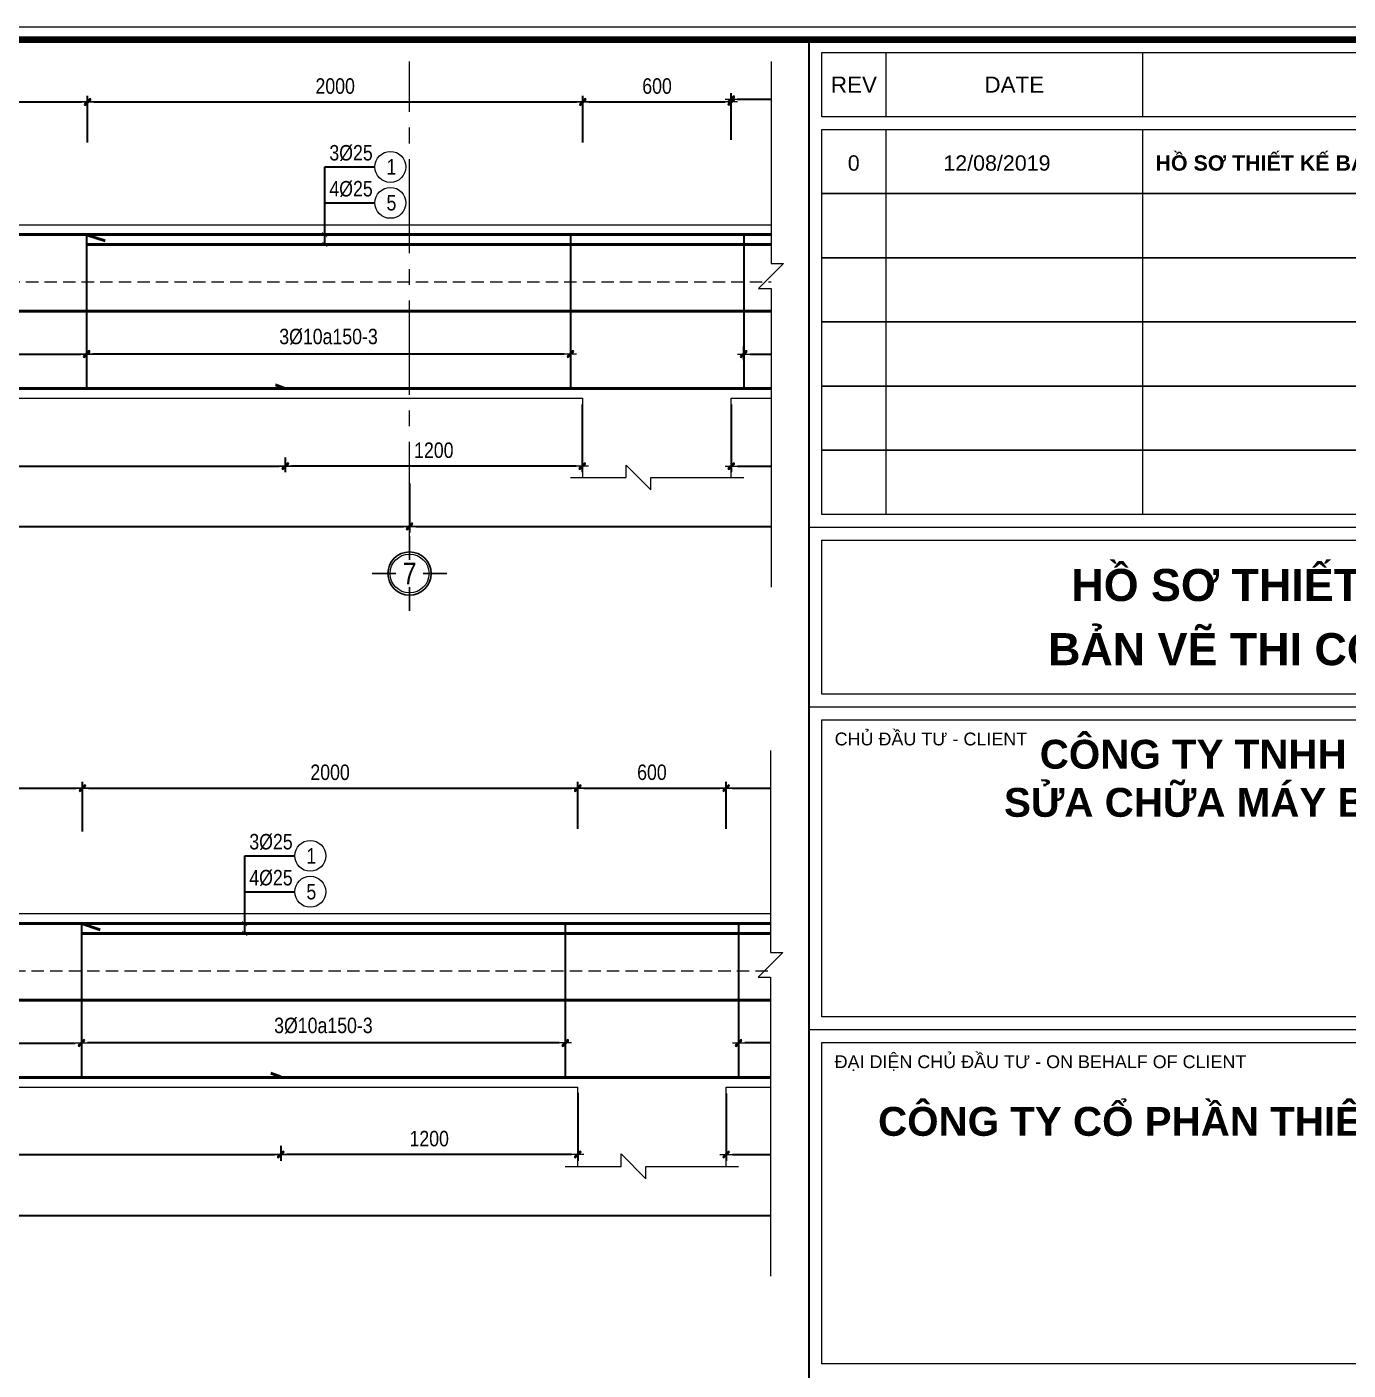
# Model space of a CAD drawing. Header units: millimetres. Extents: x 397144 to 8960116, y 345581 to 674207.
# Drawn here: x 5142725 to 5148064, y 658084 to 663512 of the extents above; entities that cross this region are included whole.
import ezdxf
from ezdxf.enums import TextEntityAlignment as Align
from ezdxf.xclip import XClip

# ---------------------------------------------------------------- set-up
doc = ezdxf.new("R2010")
doc.units = ezdxf.units.MM
doc.header["$XCLIPFRAME"] = 0
doc.header["$PDSIZE"] = -10
doc.linetypes.add('CENTER2', pattern=[28.575, 19.05, -3.175, 3.175, -3.175])
doc.linetypes.add('HIDDEN', pattern=[0.375, 0.25, -0.125])
doc.layers.get('0').update_dxf_attribs({"linetype": 'CONTINUOUS'})
doc.layers.get('Defpoints').update_dxf_attribs({"color": 12, "linetype": 'CONTINUOUS'})
for name, color, linetype, lineweight in [('2', 2, 'CONTINUOUS', 20), ('CDAI', 8, 'CONTINUOUS', 30), ('CTHEP', 2, 'CONTINUOUS', 50), ('DBAO', 3, 'CONTINUOUS', 20), ('DGIONG', 4, 'CONTINUOUS', 13), ('KTH', 150, 'CONTINUOUS', 5), ('Net khuat', 8, 'HIDDEN', 13), ('STICK', 1, 'CONTINUOUS', 9), ('TEXT', 7, 'CONTINUOUS', 15)]:
    doc.layers.add(name, color=color, linetype=linetype, lineweight=lineweight)
doc.layers.add('8', color=8, linetype='CONTINUOUS')
doc.layers.add('CHG_XX_Khung ten$0$TKTC', color=1, linetype='CONTINUOUS')
doc.styles.add('CHG_XX_Khung ten$0$A1 BORDER$0$ARIAL', font='arial.ttf')
doc.styles.add('CHG_XX_Khung ten$0$A1 BORDER$0$Title Block DD$0$ARIAL', font='arial.ttf')
doc.styles.add('CHG_XX_Khung ten$0$A1 BORDER$0$Title Block DD$0$Arial - Bold', font='arialbd.ttf', dxfattribs={"height": 2.5})
doc.styles.add('CHG_XX_Khung ten$0$arial', font='arial.ttf')
doc.styles.add('CHG_XX_Khung ten$0$Arial - Bold', font='arialbd.ttf')
doc.styles.add('CHG_XX_Khung ten$0$ArialB', font='arialbd.ttf')
doc.styles.add('HELVECONDENSE', font='VHELVCN_0.TTF')
doc.styles.add('Star-HelCon', font='VHELVCN_0.TTF')
doc.styles.add('TTP-HelCon', font='VHELVCN_0.TTF')
doc.styles.add('VNI-HELVE-CONDENSE', font='VHELVCN_0.TTF')
doc.dimstyles.new('kc-25', dxfattribs={"dimtxt": 62.5, "dimasz": 20, "dimexe": 20, "dimexo": 50, "dimgap": 25, "dimtad": 3, "dimdec": 0, "dimzin": 0, "dimdsep": 46, "dimtxsty": 'VNI-HELVE-CONDENSE', "dimblk": 'DIM', "dimcen": 2.5, "dimclrd": 256, "dimclre": 154, "dimclrt": 7, "dimaunit": 1, "dimadec": 0, "dimazin": 0, "dimtfac": 1, "dimtdec": 0, "dimtix": 1, "dimtmove": 0, "dimatfit": 3, "dimldrblk": 'DOT', "dimfxl": 1, "dimtolj": 1, "dimtzin": 0, "dimarcsym": 0})
doc.dimstyles.new('TTP-25', dxfattribs={"dimscale": 25, "dimtxt": 2.5, "dimasz": 1, "dimexe": 1, "dimexo": 1, "dimgap": 0.09, "dimtad": 0, "dimdec": 4, "dimrnd": 5, "dimzin": 9, "dimdsep": 46, "dimtxsty": 'TTP-HelCon', "dimblk": 'Stick1', "dimcen": 0.09, "dimdle": 1.5, "dimclrd": 256, "dimclre": 256, "dimclrt": 7, "dimadec": 0, "dimazin": 0, "dimtfac": 1, "dimtdec": 4, "dimtmove": 0, "dimatfit": 3, "dimldrblk": '_ArchTick1', "dimfxl": 1, "dimtvp": 1, "dimtolj": 1, "dimtzin": 0, "dimarcsym": 0})

# ---------------------------------------------------------------- blocks, each defined once
blk = doc.blocks.new('AY-25')
at = {"layer": 'CTHEP'}
blk.add_line((5149721.99072, 654854.9494), (5195174.90087, 654854.90127), dxfattribs=at)
for points in [[(5195358.26565, 654535.70176), (5195358.26565, 655163.88897), (5149568.26566, 655163.96452)], [(5149626.50462, 654918.35463), (5149626.50462, 654541.96456), (5156207.27174, 654541.94341), (5156787.13349, 654541.9415), (5164638.26566, 654541.91321), (5165212.31117, 654541.91133), (5195296.43281, 654541.88918), (5195296.43281, 655064.76469)]]:
    blk.add_lwpolyline(points, dxfattribs=at)
at = {"layer": 'DBAO'}
blk.add_lwpolyline([(5195388.26566, 654182.84699), (5195388.26566, 655202.84328), (5164786.17191, 655202.88813)], dxfattribs=at)
at = {"layer": 'Net khuat', "ltscale": 200}
blk.add_lwpolyline([(5149538.26566, 654502.96452), (5149538.26566, 654502.96452), (5149838.26566, 654502.96452), (5149838.26566, 654972.96452), (5195388.26566, 654972.96452)], dxfattribs=at)
blk = doc.blocks.new('Stick1')
at = {"layer": 'STICK'}
h = blk.add_hatch(color=256, dxfattribs=at)
edge = h.paths.add_edge_path()
edge.add_line((0.3, 0.5), (-0.5, -0.3))
edge.add_arc((-0.4, -0.4), 0.141, 135, 315)
edge.add_line((-0.3, -0.5), (0.5, 0.3))
edge.add_arc((0.4, 0.4), 0.141, 315, 495)
blk.add_line((1, 0), (-1, 0), dxfattribs=at)
blk.add_lwpolyline([(0.3, 0.5), (-0.5, -0.3, 1), (-0.3, -0.5), (0.5, 0.3, 1), (0.3, 0.5, 1)], format="xyb", dxfattribs=at)
blk = doc.blocks.new('*D8311')
at = {"layer": 'Defpoints', "color": 0, "transparency": 16777216}
for p in [(5163207.3, 599178.9), (5165162.3, 599096.5), (5163207.3, 599039)]:
    blk.add_point(p, dxfattribs=at)
at = {"layer": 'KTH', "lineweight": -2, "transparency": 16777216}
for p, q in [((5163207.3, 599153.9), (5163207.3, 599014)), ((5165162.3, 599071.5), (5165162.3, 599014)), ((5165137.3, 599039), (5163232.3, 599039))]:
    blk.add_line(p, q, dxfattribs=at)
at = {"layer": 'KTH', "lineweight": -2, "transparency": 16777216, "xscale": 25, "yscale": 25, "zscale": 25, "rotation": 180}
blk.add_blockref('Stick1', (5163207.3, 599039), dxfattribs=at)
at = {"layer": 'KTH', "lineweight": -2, "transparency": 16777216, "xscale": 25, "yscale": 25, "zscale": 25}
blk.add_blockref('Stick1', (5165162.3, 599039), dxfattribs=at)
at = {"layer": 'KTH', "color": 7, "transparency": 16777216, "insert": (5164184.8, 599108.9), "char_height": 62.5, "attachment_point": 5, "style": 'TTP-HelCon'}
blk.add_mtext('\\A1;3Þ10a150-3', dxfattribs=at)
blk = doc.blocks.new('_ArchTick1')
at = {"color": 0, "const_width": 3.81}
blk.add_lwpolyline([(-12.7, -12.7), (12.7, 12.7)], dxfattribs=at)
blk = doc.blocks.new('*D8312')
at = {"layer": 'Defpoints', "color": 0, "transparency": 16777216}
for p in [(5167817.3, 599179), (5165862.3, 599096.5), (5167817.3, 599039)]:
    blk.add_point(p, dxfattribs=at)
at = {"layer": 'KTH', "lineweight": -2, "transparency": 16777216}
for p, q in [((5167817.3, 599154), (5167817.3, 599014)), ((5165862.3, 599071.5), (5165862.3, 599014)), ((5165887.3, 599039), (5167792.3, 599039))]:
    blk.add_line(p, q, dxfattribs=at)
at = {"layer": 'KTH', "lineweight": -2, "transparency": 16777216, "xscale": 25, "yscale": 25, "zscale": 25, "rotation": 180}
blk.add_blockref('Stick1', (5165862.3, 599039), dxfattribs=at)
at = {"layer": 'KTH', "lineweight": -2, "transparency": 16777216, "xscale": 25, "yscale": 25, "zscale": 25}
blk.add_blockref('Stick1', (5167817.3, 599039), dxfattribs=at)
at = {"layer": 'KTH', "color": 7, "transparency": 16777216, "insert": (5166839.8, 599108.9), "char_height": 62.5, "attachment_point": 5, "style": 'TTP-HelCon'}
blk.add_mtext('\\A1;3Þ10a150-3', dxfattribs=at)
blk = doc.blocks.new('*D8313')
at = {"layer": 'Defpoints', "color": 0, "transparency": 16777216}
for p in [(5165812.3, 600058), (5165212.3, 599904.9), (5165812.3, 599904.9)]:
    blk.add_point(p, dxfattribs=at)
at = {"layer": 'KTH', "lineweight": -2, "transparency": 16777216}
for p, q in [((5165212.3, 599929.9), (5165212.3, 600083)), ((5165237.3, 600058), (5165787.3, 600058)), ((5165812.3, 599929.9), (5165812.3, 600083))]:
    blk.add_line(p, q, dxfattribs=at)
at = {"layer": 'KTH', "lineweight": -2, "transparency": 16777216, "xscale": 25, "yscale": 25, "zscale": 25, "rotation": 180}
blk.add_blockref('Stick1', (5165212.3, 600058), dxfattribs=at)
at = {"layer": 'KTH', "lineweight": -2, "transparency": 16777216, "xscale": 25, "yscale": 25, "zscale": 25}
blk.add_blockref('Stick1', (5165812.3, 600058), dxfattribs=at)
at = {"layer": 'KTH', "color": 7, "transparency": 16777216, "insert": (5165512.3, 600121.8), "char_height": 62.5, "attachment_point": 5, "style": 'TTP-HelCon'}
blk.add_mtext('\\A1;600', dxfattribs=at)
blk = doc.blocks.new('*D8317')
at = {"layer": 'Defpoints', "color": 0, "transparency": 16777216}
for p in [(5179257.3, 599178.9), (5181212.3, 599096.5), (5179257.3, 599039)]:
    blk.add_point(p, dxfattribs=at)
at = {"layer": 'KTH', "lineweight": -2, "transparency": 16777216}
for p, q in [((5179257.3, 599153.9), (5179257.3, 599014)), ((5181212.3, 599071.5), (5181212.3, 599014)), ((5181187.3, 599039), (5179282.3, 599039))]:
    blk.add_line(p, q, dxfattribs=at)
at = {"layer": 'KTH', "lineweight": -2, "transparency": 16777216, "xscale": 25, "yscale": 25, "zscale": 25, "rotation": 180}
blk.add_blockref('Stick1', (5179257.3, 599039), dxfattribs=at)
at = {"layer": 'KTH', "lineweight": -2, "transparency": 16777216, "xscale": 25, "yscale": 25, "zscale": 25}
blk.add_blockref('Stick1', (5181212.3, 599039), dxfattribs=at)
at = {"layer": 'KTH', "color": 7, "transparency": 16777216, "insert": (5180234.8, 599108.9), "char_height": 62.5, "attachment_point": 5, "style": 'TTP-HelCon'}
blk.add_mtext('\\A1;3Þ10a150-3', dxfattribs=at)
blk = doc.blocks.new('*D8318')
at = {"layer": 'Defpoints', "color": 0, "transparency": 16777216}
for p in [(5181862.3, 600068.9), (5181262.3, 599915.8), (5181862.3, 599915.8)]:
    blk.add_point(p, dxfattribs=at)
at = {"layer": 'KTH', "lineweight": -2, "transparency": 16777216}
for p, q in [((5181262.3, 599940.8), (5181262.3, 600093.9)), ((5181862.3, 599940.8), (5181862.3, 600093.9)), ((5181287.3, 600068.9), (5181837.3, 600068.9))]:
    blk.add_line(p, q, dxfattribs=at)
at = {"layer": 'KTH', "lineweight": -2, "transparency": 16777216, "xscale": 25, "yscale": 25, "zscale": 25, "rotation": 180}
blk.add_blockref('Stick1', (5181262.3, 600068.9), dxfattribs=at)
at = {"layer": 'KTH', "lineweight": -2, "transparency": 16777216, "xscale": 25, "yscale": 25, "zscale": 25}
blk.add_blockref('Stick1', (5181862.3, 600068.9), dxfattribs=at)
at = {"layer": 'KTH', "color": 7, "transparency": 16777216, "insert": (5181562.3, 600132.7), "char_height": 62.5, "attachment_point": 5, "style": 'TTP-HelCon'}
blk.add_mtext('\\A1;600', dxfattribs=at)
blk = doc.blocks.new('dau truc')
blk.add_circle((0, 0), 180)
at = {"layer": '8'}
for p, q in [((0, 127), (0, 345)), ((-127, 0), (-345, 0)), ((345, 0), (127, 0)), ((0, -345), (0, -127))]:
    blk.add_line(p, q, dxfattribs=at)
blk.add_circle((0, 0), 200, dxfattribs=at)
at = {"layer": 'TEXT', "style": 'HELVECONDENSE'}
blk.add_attdef('A', text='', height=233, dxfattribs=at).set_placement((0, 0), align=Align.MIDDLE)
blk = doc.blocks.new('*D8319')
at = {"layer": 'Defpoints', "color": 0, "transparency": 16777216}
for p in [(5165212.3, 600057.9), (5163211.3, 599868.9), (5165212.3, 599868.9)]:
    blk.add_point(p, dxfattribs=at)
at = {"layer": 'KTH', "lineweight": -2, "transparency": 16777216}
for p, q in [((5163211.3, 599893.9), (5163211.3, 600082.9)), ((5163236.3, 600057.9), (5165187.3, 600057.9)), ((5165212.3, 599893.9), (5165212.3, 600082.9))]:
    blk.add_line(p, q, dxfattribs=at)
at = {"layer": 'KTH', "lineweight": -2, "transparency": 16777216, "xscale": 25, "yscale": 25, "zscale": 25, "rotation": 180}
blk.add_blockref('Stick1', (5163211.3, 600057.9), dxfattribs=at)
at = {"layer": 'KTH', "lineweight": -2, "transparency": 16777216, "xscale": 25, "yscale": 25, "zscale": 25}
blk.add_blockref('Stick1', (5165212.3, 600057.9), dxfattribs=at)
at = {"layer": 'KTH', "color": 7, "transparency": 16777216, "insert": (5164211.8, 600121.7), "char_height": 62.5, "attachment_point": 5, "style": 'TTP-HelCon'}
blk.add_mtext('\\A1;2000', dxfattribs=at)
blk = doc.blocks.new('*D8320')
at = {"layer": 'Defpoints', "color": 0, "transparency": 16777216}
for p in [(5163211.3, 600057.9), (5160211.3, 599868.9), (5163211.3, 599868.9)]:
    blk.add_point(p, dxfattribs=at)
at = {"layer": 'KTH', "lineweight": -2, "transparency": 16777216}
for p, q in [((5160211.3, 599893.9), (5160211.3, 600082.9)), ((5160236.3, 600057.9), (5163186.3, 600057.9)), ((5163211.3, 599893.9), (5163211.3, 600082.9))]:
    blk.add_line(p, q, dxfattribs=at)
at = {"layer": 'KTH', "lineweight": -2, "transparency": 16777216, "xscale": 25, "yscale": 25, "zscale": 25, "rotation": 180}
blk.add_blockref('Stick1', (5160211.3, 600057.9), dxfattribs=at)
at = {"layer": 'KTH', "lineweight": -2, "transparency": 16777216, "xscale": 25, "yscale": 25, "zscale": 25}
blk.add_blockref('Stick1', (5163211.3, 600057.9), dxfattribs=at)
at = {"layer": 'KTH', "color": 7, "transparency": 16777216, "insert": (5161711.3, 600121.7), "char_height": 62.5, "attachment_point": 5, "style": 'TTP-HelCon'}
blk.add_mtext('\\A1;3700', dxfattribs=at)
blk = doc.blocks.new('*D8321')
at = {"layer": 'Defpoints', "color": 0, "transparency": 16777216}
for p in [(5167813.3, 600068.9), (5165812.3, 599879.9), (5167813.3, 599879.9)]:
    blk.add_point(p, dxfattribs=at)
at = {"layer": 'KTH', "lineweight": -2, "transparency": 16777216}
for p, q in [((5165812.3, 599904.9), (5165812.3, 600093.9)), ((5167813.3, 599904.9), (5167813.3, 600093.9)), ((5165837.3, 600068.9), (5167788.3, 600068.9))]:
    blk.add_line(p, q, dxfattribs=at)
at = {"layer": 'KTH', "lineweight": -2, "transparency": 16777216, "xscale": 25, "yscale": 25, "zscale": 25, "rotation": 180}
blk.add_blockref('Stick1', (5165812.3, 600068.9), dxfattribs=at)
at = {"layer": 'KTH', "lineweight": -2, "transparency": 16777216, "xscale": 25, "yscale": 25, "zscale": 25}
blk.add_blockref('Stick1', (5167813.3, 600068.9), dxfattribs=at)
at = {"layer": 'KTH', "color": 7, "transparency": 16777216, "insert": (5166812.8, 600132.7), "char_height": 62.5, "attachment_point": 5, "style": 'TTP-HelCon'}
blk.add_mtext('\\A1;2000', dxfattribs=at)
blk = doc.blocks.new('*D8324')
at = {"layer": 'Defpoints', "color": 0, "transparency": 16777216}
for p in [(5181262.3, 600068.8), (5179261.3, 599879.8), (5181262.3, 599879.8)]:
    blk.add_point(p, dxfattribs=at)
at = {"layer": 'KTH', "lineweight": -2, "transparency": 16777216}
for p, q in [((5179261.3, 599904.8), (5179261.3, 600093.8)), ((5181262.3, 599904.8), (5181262.3, 600093.8)), ((5179286.3, 600068.8), (5181237.3, 600068.8))]:
    blk.add_line(p, q, dxfattribs=at)
at = {"layer": 'KTH', "lineweight": -2, "transparency": 16777216, "xscale": 25, "yscale": 25, "zscale": 25, "rotation": 180}
blk.add_blockref('Stick1', (5179261.3, 600068.8), dxfattribs=at)
at = {"layer": 'KTH', "lineweight": -2, "transparency": 16777216, "xscale": 25, "yscale": 25, "zscale": 25}
blk.add_blockref('Stick1', (5181262.3, 600068.8), dxfattribs=at)
at = {"layer": 'KTH', "color": 7, "transparency": 16777216, "insert": (5180261.8, 600132.6), "char_height": 62.5, "attachment_point": 5, "style": 'TTP-HelCon'}
blk.add_mtext('\\A1;2000', dxfattribs=at)
blk = doc.blocks.new('*D8325')
at = {"layer": 'Defpoints', "color": 0, "transparency": 16777216}
for p in [(5183863.3, 600068.9), (5181862.3, 599879.9), (5183863.3, 599879.9)]:
    blk.add_point(p, dxfattribs=at)
at = {"layer": 'KTH', "lineweight": -2, "transparency": 16777216}
for p, q in [((5181862.3, 599904.9), (5181862.3, 600093.9)), ((5183863.3, 599904.9), (5183863.3, 600093.9)), ((5181887.3, 600068.9), (5183838.3, 600068.9))]:
    blk.add_line(p, q, dxfattribs=at)
at = {"layer": 'KTH', "lineweight": -2, "transparency": 16777216, "xscale": 25, "yscale": 25, "zscale": 25, "rotation": 180}
blk.add_blockref('Stick1', (5181862.3, 600068.9), dxfattribs=at)
at = {"layer": 'KTH', "lineweight": -2, "transparency": 16777216, "xscale": 25, "yscale": 25, "zscale": 25}
blk.add_blockref('Stick1', (5183863.3, 600068.9), dxfattribs=at)
at = {"layer": 'KTH', "color": 7, "transparency": 16777216, "insert": (5182862.8, 600132.7), "char_height": 62.5, "attachment_point": 5, "style": 'TTP-HelCon'}
blk.add_mtext('\\A1;2000', dxfattribs=at)
blk = doc.blocks.new('*D8326')
at = {"layer": 'Defpoints', "color": 0, "transparency": 16777216}
for p in [(5160211.3, 599179), (5163207.3, 599178.9), (5163207.3, 599038.9)]:
    blk.add_point(p, dxfattribs=at)
at = {"layer": 'KTH', "lineweight": -2, "transparency": 16777216}
for p, q in [((5160211.3, 599154), (5160211.3, 599013.9)), ((5163207.3, 599153.9), (5163207.3, 599013.9)), ((5160236.3, 599038.9), (5163182.3, 599038.9))]:
    blk.add_line(p, q, dxfattribs=at)
at = {"layer": 'KTH', "lineweight": -2, "transparency": 16777216, "xscale": 25, "yscale": 25, "zscale": 25, "rotation": 180}
blk.add_blockref('Stick1', (5160211.3, 599038.9), dxfattribs=at)
at = {"layer": 'KTH', "lineweight": -2, "transparency": 16777216, "xscale": 25, "yscale": 25, "zscale": 25}
blk.add_blockref('Stick1', (5163207.3, 599038.9), dxfattribs=at)
at = {"layer": 'KTH', "color": 7, "transparency": 16777216, "insert": (5161709.3, 599108.8), "char_height": 62.5, "attachment_point": 5, "style": 'TTP-HelCon'}
blk.add_mtext('\\A1;3Þ10a200-3', dxfattribs=at)
blk = doc.blocks.new('*D8328')
at = {"layer": 'Defpoints', "color": 0, "transparency": 16777216}
for p in [(5176117.3, 599179), (5179257.3, 599178.9), (5179257.3, 599038.9)]:
    blk.add_point(p, dxfattribs=at)
at = {"layer": 'KTH', "lineweight": -2, "transparency": 16777216}
for p, q in [((5176117.3, 599154), (5176117.3, 599013.9)), ((5179257.3, 599153.9), (5179257.3, 599013.9)), ((5176142.3, 599038.9), (5179232.3, 599038.9))]:
    blk.add_line(p, q, dxfattribs=at)
at = {"layer": 'KTH', "lineweight": -2, "transparency": 16777216, "xscale": 25, "yscale": 25, "zscale": 25, "rotation": 180}
blk.add_blockref('Stick1', (5176117.3, 599038.9), dxfattribs=at)
at = {"layer": 'KTH', "lineweight": -2, "transparency": 16777216, "xscale": 25, "yscale": 25, "zscale": 25}
blk.add_blockref('Stick1', (5179257.3, 599038.9), dxfattribs=at)
at = {"layer": 'KTH', "color": 7, "transparency": 16777216, "insert": (5177687.3, 599108.8), "char_height": 62.5, "attachment_point": 5, "style": 'TTP-HelCon'}
blk.add_mtext('\\A1;3Þ10a200-3', dxfattribs=at)
blk = doc.blocks.new('*D8330')
at = {"layer": 'Defpoints', "color": 0, "transparency": 16777216}
for p in [(5179261.3, 600068.9), (5176113.3, 599879.9), (5179261.3, 599868.9)]:
    blk.add_point(p, dxfattribs=at)
at = {"layer": 'KTH', "lineweight": -2, "transparency": 16777216}
for p, q in [((5176113.3, 599904.9), (5176113.3, 600093.9)), ((5179261.3, 599893.9), (5179261.3, 600093.9)), ((5176138.3, 600068.9), (5179236.3, 600068.9))]:
    blk.add_line(p, q, dxfattribs=at)
at = {"layer": 'KTH', "lineweight": -2, "transparency": 16777216, "xscale": 25, "yscale": 25, "zscale": 25, "rotation": 180}
blk.add_blockref('Stick1', (5176113.3, 600068.9), dxfattribs=at)
at = {"layer": 'KTH', "lineweight": -2, "transparency": 16777216, "xscale": 25, "yscale": 25, "zscale": 25}
blk.add_blockref('Stick1', (5179261.3, 600068.9), dxfattribs=at)
at = {"layer": 'KTH', "color": 7, "transparency": 16777216, "insert": (5177687.3, 600132.7), "char_height": 62.5, "attachment_point": 5, "style": 'TTP-HelCon'}
blk.add_mtext('\\A1;3550', dxfattribs=at)
blk = doc.blocks.new('DIM')
h = blk.add_hatch(color=1)
h.paths.add_polyline_path([(0.49, 0.29, 1), (0.29, 0.49), (-0.19, 0), (0.19, 0)])
h.paths.add_polyline_path([(0.19, 0), (-0.19, 0), (-0.49, -0.29, 1), (-0.29, -0.49)])
at = {"color": 9}
for p, q in [((-0.19, 0), (-1.5, 0)), ((0.19, 0), (1.5, 0))]:
    blk.add_line(p, q, dxfattribs=at)
at = {"color": 1}
for p, q in [((-0.49, -0.29), (0.29, 0.49)), ((-0.29, -0.49), (0.49, 0.29)), ((-0.19, 0), (0.19, 0))]:
    blk.add_line(p, q, dxfattribs=at)
blk.add_arc((-0.39, -0.39), 0.138, 135, 315, dxfattribs=at)
blk = doc.blocks.new('*D1212')
at = {"layer": 'Defpoints', "color": 0, "transparency": 16777216}
for p in [(5156112.3, 598540.5), (5164512.3, 598540.5), (5164512.3, 598342.5)]:
    blk.add_point(p, dxfattribs=at)
at = {"layer": 'KTH', "lineweight": -2, "transparency": 16777216}
for p, q in [((5156112.3, 598515.5), (5156112.3, 598317.5)), ((5164512.3, 598515.5), (5164512.3, 598317.5)), ((5156137.3, 598342.5), (5164487.3, 598342.5))]:
    blk.add_line(p, q, dxfattribs=at)
at = {"layer": 'KTH', "lineweight": -2, "transparency": 16777216, "xscale": 25, "yscale": 25, "zscale": 25, "rotation": 180}
blk.add_blockref('Stick1', (5156112.3, 598342.5), dxfattribs=at)
at = {"layer": 'KTH', "lineweight": -2, "transparency": 16777216, "xscale": 25, "yscale": 25, "zscale": 25}
blk.add_blockref('Stick1', (5164512.3, 598342.5), dxfattribs=at)
at = {"layer": 'KTH', "color": 7, "transparency": 16777216, "insert": (5160312.3, 598406.3), "char_height": 62.5, "attachment_point": 5, "style": 'TTP-HelCon'}
blk.add_mtext('\\A1;9100', dxfattribs=at)
blk = doc.blocks.new('*D1213')
at = {"layer": 'Defpoints', "color": 0, "transparency": 16777216}
for p in [(5164512.3, 598540.5), (5173912.3, 598439.4), (5173912.3, 598342.5)]:
    blk.add_point(p, dxfattribs=at)
at = {"layer": 'KTH', "lineweight": -2, "transparency": 16777216}
for p, q in [((5164512.3, 598515.5), (5164512.3, 598317.5)), ((5173912.3, 598414.4), (5173912.3, 598317.5)), ((5164537.3, 598342.5), (5173887.3, 598342.5))]:
    blk.add_line(p, q, dxfattribs=at)
at = {"layer": 'KTH', "lineweight": -2, "transparency": 16777216, "xscale": 25, "yscale": 25, "zscale": 25, "rotation": 180}
blk.add_blockref('Stick1', (5164512.3, 598342.5), dxfattribs=at)
at = {"layer": 'KTH', "lineweight": -2, "transparency": 16777216, "xscale": 25, "yscale": 25, "zscale": 25}
blk.add_blockref('Stick1', (5173912.3, 598342.5), dxfattribs=at)
at = {"layer": 'KTH', "color": 7, "transparency": 16777216, "insert": (5169212.3, 598406.3), "char_height": 62.5, "attachment_point": 5, "style": 'TTP-HelCon'}
blk.add_mtext('\\A1;9400', dxfattribs=at)
blk = doc.blocks.new('*D1214')
at = {"layer": 'Defpoints', "color": 0, "transparency": 16777216}
for p in [(5182912.3, 598540.5), (5173912.3, 598439.4), (5182912.3, 598342.5)]:
    blk.add_point(p, dxfattribs=at)
at = {"layer": 'KTH', "lineweight": -2, "transparency": 16777216}
for p, q in [((5182912.3, 598515.5), (5182912.3, 598317.5)), ((5173912.3, 598414.4), (5173912.3, 598317.5)), ((5173937.3, 598342.5), (5182887.3, 598342.5))]:
    blk.add_line(p, q, dxfattribs=at)
at = {"layer": 'KTH', "lineweight": -2, "transparency": 16777216, "xscale": 25, "yscale": 25, "zscale": 25, "rotation": 180}
blk.add_blockref('Stick1', (5173912.3, 598342.5), dxfattribs=at)
at = {"layer": 'KTH', "lineweight": -2, "transparency": 16777216, "xscale": 25, "yscale": 25, "zscale": 25}
blk.add_blockref('Stick1', (5182912.3, 598342.5), dxfattribs=at)
at = {"layer": 'KTH', "color": 7, "transparency": 16777216, "insert": (5178412.3, 598406.3), "char_height": 62.5, "attachment_point": 5, "style": 'TTP-HelCon'}
blk.add_mtext('\\A1;9400', dxfattribs=at)
blk = doc.blocks.new('*D8332')
at = {"layer": 'Defpoints', "color": 0, "transparency": 16777216}
for p in [(5165210.3, 598860.5), (5164010.3, 598646.3), (5164010.3, 598586.3)]:
    blk.add_point(p, dxfattribs=at)
at = {"layer": 'KTH', "lineweight": -2, "transparency": 16777216}
for p, q in [((5165210.3, 598835.5), (5165210.3, 598561.3)), ((5164010.3, 598621.3), (5164010.3, 598561.3)), ((5165185.3, 598586.3), (5164035.3, 598586.3))]:
    blk.add_line(p, q, dxfattribs=at)
at = {"layer": 'KTH', "lineweight": -2, "transparency": 16777216, "xscale": 25, "yscale": 25, "zscale": 25, "rotation": 180}
blk.add_blockref('Stick1', (5164010.3, 598586.3), dxfattribs=at)
at = {"layer": 'KTH', "lineweight": -2, "transparency": 16777216, "xscale": 25, "yscale": 25, "zscale": 25}
blk.add_blockref('Stick1', (5165210.3, 598586.3), dxfattribs=at)
at = {"layer": 'KTH', "color": 7, "transparency": 16777216, "insert": (5164610.3, 598650.1), "char_height": 62.5, "attachment_point": 5, "style": 'TTP-HelCon'}
blk.add_mtext('\\A1;1200', dxfattribs=at)
blk = doc.blocks.new('*D8333')
at = {"layer": 'Defpoints', "color": 0, "transparency": 16777216}
for p in [(5159412.3, 598646.3), (5164010.3, 598621.3), (5164010.3, 598586.3)]:
    blk.add_point(p, dxfattribs=at)
at = {"layer": 'KTH', "lineweight": -2, "transparency": 16777216}
for p, q in [((5159412.3, 598621.3), (5159412.3, 598561.3)), ((5159437.3, 598586.3), (5163985.3, 598586.3)), ((5164010.3, 598596.3), (5164010.3, 598561.3))]:
    blk.add_line(p, q, dxfattribs=at)
at = {"layer": 'KTH', "lineweight": -2, "transparency": 16777216, "xscale": 25, "yscale": 25, "zscale": 25, "rotation": 180}
blk.add_blockref('Stick1', (5159412.3, 598586.3), dxfattribs=at)
at = {"layer": 'KTH', "lineweight": -2, "transparency": 16777216, "xscale": 25, "yscale": 25, "zscale": 25}
blk.add_blockref('Stick1', (5164010.3, 598586.3), dxfattribs=at)
at = {"layer": 'KTH', "color": 7, "transparency": 16777216, "insert": (5161711.3, 598650.1), "char_height": 62.5, "attachment_point": 5, "style": 'TTP-HelCon'}
blk.add_mtext('\\A1;5300', dxfattribs=at)
blk = doc.blocks.new('*D8334')
at = {"layer": 'Defpoints', "color": 0, "transparency": 16777216}
for p in [(5165812.3, 598860.5), (5167012.3, 598646.3), (5167012.3, 598586.3)]:
    blk.add_point(p, dxfattribs=at)
at = {"layer": 'KTH', "lineweight": -2, "transparency": 16777216}
for p, q in [((5165812.3, 598835.5), (5165812.3, 598561.3)), ((5167012.3, 598621.3), (5167012.3, 598561.3)), ((5165837.3, 598586.3), (5166987.3, 598586.3))]:
    blk.add_line(p, q, dxfattribs=at)
at = {"layer": 'KTH', "lineweight": -2, "transparency": 16777216, "xscale": 25, "yscale": 25, "zscale": 25, "rotation": 180}
blk.add_blockref('Stick1', (5165812.3, 598586.3), dxfattribs=at)
at = {"layer": 'KTH', "lineweight": -2, "transparency": 16777216, "xscale": 25, "yscale": 25, "zscale": 25}
blk.add_blockref('Stick1', (5167012.3, 598586.3), dxfattribs=at)
at = {"layer": 'KTH', "color": 7, "transparency": 16777216, "insert": (5166412.3, 598650.1), "char_height": 62.5, "attachment_point": 5, "style": 'TTP-HelCon'}
blk.add_mtext('\\A1;1200', dxfattribs=at)
blk = doc.blocks.new('*D8338')
at = {"layer": 'Defpoints', "color": 0, "transparency": 16777216}
for p in [(5181262.3, 598862.7), (5180062.3, 598648.4), (5180062.3, 598588.5)]:
    blk.add_point(p, dxfattribs=at)
at = {"layer": 'KTH', "lineweight": -2, "transparency": 16777216}
for p, q in [((5181262.3, 598837.7), (5181262.3, 598563.5)), ((5180062.3, 598623.4), (5180062.3, 598563.5)), ((5181237.3, 598588.5), (5180087.3, 598588.5))]:
    blk.add_line(p, q, dxfattribs=at)
at = {"layer": 'KTH', "lineweight": -2, "transparency": 16777216, "xscale": 25, "yscale": 25, "zscale": 25, "rotation": 180}
blk.add_blockref('Stick1', (5180062.3, 598588.5), dxfattribs=at)
at = {"layer": 'KTH', "lineweight": -2, "transparency": 16777216, "xscale": 25, "yscale": 25, "zscale": 25}
blk.add_blockref('Stick1', (5181262.3, 598588.5), dxfattribs=at)
at = {"layer": 'KTH', "color": 7, "transparency": 16777216, "insert": (5180662.3, 598652.3), "char_height": 62.5, "attachment_point": 5, "style": 'TTP-HelCon'}
blk.add_mtext('\\A1;1200', dxfattribs=at)
blk = doc.blocks.new('*D8339')
at = {"layer": 'Defpoints', "color": 0, "transparency": 16777216}
for p in [(5175312.3, 598648.3), (5180062.3, 598623.3), (5180062.3, 598588.4)]:
    blk.add_point(p, dxfattribs=at)
at = {"layer": 'KTH', "lineweight": -2, "transparency": 16777216}
for p, q in [((5175312.3, 598623.3), (5175312.3, 598563.4)), ((5175337.3, 598588.4), (5180037.3, 598588.4)), ((5180062.3, 598598.3), (5180062.3, 598563.4))]:
    blk.add_line(p, q, dxfattribs=at)
at = {"layer": 'KTH', "lineweight": -2, "transparency": 16777216, "xscale": 25, "yscale": 25, "zscale": 25, "rotation": 180}
blk.add_blockref('Stick1', (5175312.3, 598588.4), dxfattribs=at)
at = {"layer": 'KTH', "lineweight": -2, "transparency": 16777216, "xscale": 25, "yscale": 25, "zscale": 25}
blk.add_blockref('Stick1', (5180062.3, 598588.4), dxfattribs=at)
at = {"layer": 'KTH', "color": 7, "transparency": 16777216, "insert": (5177687.3, 598652.2), "char_height": 62.5, "attachment_point": 5, "style": 'TTP-HelCon'}
blk.add_mtext('\\A1;5150', dxfattribs=at)
blk = doc.blocks.new('*D8340')
at = {"layer": 'Defpoints', "color": 0, "transparency": 16777216}
for p in [(5181862.3, 598860.5), (5182762.3, 598648.3), (5182762.3, 598588.4)]:
    blk.add_point(p, dxfattribs=at)
at = {"layer": 'KTH', "lineweight": -2, "transparency": 16777216}
for p, q in [((5181862.3, 598835.5), (5181862.3, 598563.4)), ((5182762.3, 598623.3), (5182762.3, 598563.4)), ((5181887.3, 598588.4), (5182737.3, 598588.4))]:
    blk.add_line(p, q, dxfattribs=at)
at = {"layer": 'KTH', "lineweight": -2, "transparency": 16777216, "xscale": 25, "yscale": 25, "zscale": 25, "rotation": 180}
blk.add_blockref('Stick1', (5181862.3, 598588.4), dxfattribs=at)
at = {"layer": 'KTH', "lineweight": -2, "transparency": 16777216, "xscale": 25, "yscale": 25, "zscale": 25}
blk.add_blockref('Stick1', (5182762.3, 598588.4), dxfattribs=at)
at = {"layer": 'KTH', "color": 7, "transparency": 16777216, "insert": (5182312.3, 598652.2), "char_height": 62.5, "attachment_point": 5, "style": 'TTP-HelCon'}
blk.add_mtext('\\A1;900', dxfattribs=at)
blk = doc.blocks.new('*D8342')
at = {"layer": 'Defpoints', "color": 0, "transparency": 16777216}
for p in [(5181912.3, 599178.9), (5183867.3, 599096.5), (5181912.3, 599039)]:
    blk.add_point(p, dxfattribs=at)
at = {"layer": 'KTH', "lineweight": -2, "transparency": 16777216}
for p, q in [((5181912.3, 599153.9), (5181912.3, 599014)), ((5183867.3, 599071.5), (5183867.3, 599014)), ((5183842.3, 599039), (5181937.3, 599039))]:
    blk.add_line(p, q, dxfattribs=at)
at = {"layer": 'KTH', "lineweight": -2, "transparency": 16777216, "xscale": 25, "yscale": 25, "zscale": 25, "rotation": 180}
blk.add_blockref('Stick1', (5181912.3, 599039), dxfattribs=at)
at = {"layer": 'KTH', "lineweight": -2, "transparency": 16777216, "xscale": 25, "yscale": 25, "zscale": 25}
blk.add_blockref('Stick1', (5183867.3, 599039), dxfattribs=at)
at = {"layer": 'KTH', "color": 7, "transparency": 16777216, "insert": (5182889.8, 599108.9), "char_height": 62.5, "attachment_point": 5, "style": 'TTP-HelCon'}
blk.add_mtext('\\A1;3Þ10a150-3', dxfattribs=at)
blk = doc.blocks.new('CHG_XX_Khung ten')
for p, q in [((687, 577), (687, 17)), ((687, 501), (824, 501)), ((687, 473), (824, 473)), ((687, 422.69), (824, 422.69))]:
    blk.add_line(p, q)
at = {"linetype": 'Continuous'}
for p, q in [((699, 575), (699, 565)), ((739, 575), (739, 565)), ((699, 563), (699, 503)), ((739, 563), (739, 503))]:
    blk.add_line(p, q, dxfattribs=at)
blk.add_lwpolyline([(15, 579), (826, 579), (826, 15), (15, 15)], close=True)
at = {"color": 4, "linetype": 'Continuous', "const_width": 1}
blk.add_lwpolyline([(17, 577), (824, 577), (824, 17), (17, 17)], close=True, dxfattribs=at)
at = {"linetype": 'Continuous'}
for points in [[(822, 565), (689, 565), (689, 575), (822, 575)], [(822, 553), (689, 553), (689, 563), (822, 563)], [(822, 543), (689, 543), (689, 553), (822, 553)], [(822, 533), (689, 533), (689, 543), (822, 543)], [(822, 523), (689, 523), (689, 533), (822, 533)], [(822, 513), (689, 513), (689, 523), (822, 523)], [(822, 503), (689, 503), (689, 513), (822, 513)], [(689, 499), (822, 499), (822, 475), (689, 475)]]:
    blk.add_lwpolyline(points, close=True, dxfattribs=at)
for s, height, style, p in [('REV', 2.5, 'CHG_XX_Khung ten$0$A1 BORDER$0$ARIAL', (694, 570)), ('DATE', 2.5, 'CHG_XX_Khung ten$0$A1 BORDER$0$ARIAL', (719, 570)), ('12/08/2019', 2.389, 'CHG_XX_Khung ten$0$arial', (716.29, 557.78)), ('0', 2.39, 'CHG_XX_Khung ten$0$arial', (693.97, 557.78))]:
    blk.add_text(s, height=height, dxfattribs=dict(style=style)).set_placement(p, align=Align.MIDDLE_CENTER)
for s, height, style, p in [('HỒ SƠ THIẾT KẾ BẢN VẼ THI CÔNG', 2.3887, 'CHG_XX_Khung ten$0$ArialB', (741, 557.78)), ('CHỦ ĐẦU TƯ - CLIENT', 2, 'CHG_XX_Khung ten$0$A1 BORDER$0$Title Block DD$0$ARIAL', (691, 468)), ('ĐẠI DIỆN CHỦ ĐẦU TƯ - ON BEHALF OF CLIENT ', 2, 'CHG_XX_Khung ten$0$A1 BORDER$0$Title Block DD$0$ARIAL', (691, 417.69))]:
    blk.add_text(s, height=height, dxfattribs=dict(style=style)).set_placement(p, align=Align.MIDDLE_LEFT)
at = {"layer": 'CHG_XX_Khung ten$0$TKTC', "style": 'CHG_XX_Khung ten$0$Arial - Bold'}
for s, p in [('HỒ SƠ THIẾT KẾ', (756.29, 492)), ('BẢN VẼ THI CÔNG', (755.5, 482))]:
    blk.add_text(s, height=5, dxfattribs=at).set_placement(p, align=Align.MIDDLE_CENTER)
at = {"ltscale": 10, "char_height": 4.5, "attachment_point": 2, "style": 'CHG_XX_Khung ten$0$A1 BORDER$0$Title Block DD$0$Arial - Bold', "bg_fill": 2}
for s, insert, width in [('CÔNG TY TNHH MTV\\PSỬA CHỮA MÁY BAY 41', (754.39, 467.87), 83.001), ('CÔNG TY CỔ PHẦN THIÊN PHÚC ĐIỀN', (755.91, 410.64), 121.2929)]:
    blk.add_mtext(s, dxfattribs=dict(at, insert=insert, width=width))
at = {"linetype": 'Continuous'}
for points in [[(689, 471), (822, 471), (822, 424.69), (689, 424.69)], [(689, 420.69), (822, 420.69), (822, 370.62), (689, 370.62)]]:
    blk.add_lwpolyline(points, close=True, dxfattribs=at)
blk = doc.blocks.new('AY-27')
at = {"layer": 'CDAI', "ltscale": 52.5}
for p, q in [((5163207.32851, 599525.49315), (5163207.32851, 598899.52215)), ((5165162.32851, 599525.56528), (5165162.32851, 598895.56528)), ((5165862.32591, 599525.56145), (5165862.32591, 598899.54532)), ((5179257.32851, 599525.49315), (5179257.32851, 598899.52215)), ((5181212.32851, 599525.56528), (5181212.32851, 598895.56528)), ((5181912.32591, 599525.56145), (5181912.32591, 598899.54532))]:
    blk.add_line(p, q, dxfattribs=at)
at = {"layer": 'CTHEP'}
for p, q in [((5163282.32851, 599496.49315), (5163207.32851, 599521.49315)), ((5179332.32851, 599496.49315), (5179257.32851, 599521.49315)), ((5163211.36799, 599481.55212), (5167811.32991, 599481.55212)), ((5179261.36799, 599481.55212), (5183861.32991, 599481.55212)), ((5149346.05357, 599212.55338), (5187748.96372, 599212.50526)), ((5164010.32851, 598899.51194), (5163970.82952, 598915.20381)), ((5180062.32851, 598901.68084), (5180022.82952, 598917.37271))]:
    blk.add_line(p, q, dxfattribs=at)
for points in [[(5187932.32851, 598893.30575), (5187932.32851, 599521.49296), (5149192.32851, 599521.5577), (5149192.32851, 598895.29521)], [(5149250.56747, 599275.95862), (5149250.56747, 598899.56854), (5149250.56747, 598899.56854), (5149761.19634, 598899.54548), (5157612.32851, 598899.5172), (5158186.37402, 598899.51531), (5187870.49566, 598899.49317), (5187870.49566, 599422.36868)]]:
    blk.add_lwpolyline(points, dxfattribs=at)
at = {"layer": 'DBAO'}
for points in [[(5187962.32851, 598540.45098), (5187962.32851, 599560.44727), (5157760.23476, 599560.49211)], [(5158212.32991, 598860.48932), (5165212.32851, 598860.47956)], [(5165212.32851, 598540.56528), (5165212.32851, 598860.56528)], [(5165812.32991, 598540.48932), (5165812.32991, 598860.48932)], [(5165812.32991, 598860.4788), (5173512.32851, 598860.46904)], [(5174112.32991, 598860.46828), (5181262.32851, 598860.45871)], [(5181262.32851, 598540.56528), (5181262.32851, 598860.56528)], [(5181862.32991, 598540.48932), (5181862.32991, 598860.48932)], [(5181862.32991, 598860.45795), (5187362.32851, 598860.45098)]]:
    blk.add_lwpolyline(points, dxfattribs=at)
at = {"layer": 'DGIONG'}
for points in [[(5165162.32851, 598540.56528), (5165387.32851, 598540.56528), (5165387.32851, 598590.56528), (5165487.32851, 598490.56528), (5165487.32851, 598540.56528), (5165862.32591, 598540.56145)], [(5181212.32851, 598540.56528), (5181437.32851, 598540.56528), (5181437.32851, 598590.56528), (5181537.32851, 598490.56528), (5181537.32851, 598540.56528), (5181912.32591, 598540.56145)]]:
    blk.add_lwpolyline(points, dxfattribs=at)
for centre in [(5164434.77699, 599795.36967), (5180181.92135, 599795.36967), (5164434.77699, 599650.07067), (5180181.92135, 599650.07067)]:
    blk.add_circle(centre, 62.5, dxfattribs=at)
at = {"layer": 'Net khuat', "linetype": 'CENTER2', "ltscale": 20}
blk.add_line((5164512.32851, 598303.0715), (5164512.32851, 600308.41414), dxfattribs=at)
at = {"layer": 'Net khuat', "ltscale": 200}
blk.add_lwpolyline([(5149162.32851, 599330.5685), (5187962.32851, 599330.5685)], dxfattribs=at)
at = {"layer": '2', "ltscale": 300}
ref = blk.add_blockref('dau truc', (5164512.32851, 598152.20696), dxfattribs=dict(at, xscale=0.4367131292819977, yscale=0.4367131292819977, zscale=0.4367131292819977))
ref.add_attrib('A', '7', dxfattribs={"layer": 'TEXT', "height": 87.5, "style": 'HELVECONDENSE'}).set_placement((5164512.32851, 598152.20696), align=Align.MIDDLE)
at = {"layer": 'TEXT', "style": 'TTP-HelCon'}
for s, p in [('3Þ25', (5164188.26694, 599821.22262)), ('3Þ25', (5179935.4113, 599821.22262)), ('4Þ25', (5164188.26694, 599675.92362)), ('4Þ25', (5179935.4113, 599675.92362))]:
    blk.add_text(s, height=62.5, dxfattribs=at).set_placement(p)
at = {"layer": 'TEXT', "style": 'Star-HelCon'}
for s, p in [('1', (5164438.94365, 599795.36967)), ('1', (5180186.08802, 599795.36967)), ('5', (5164438.94365, 599650.07067)), ('5', (5180186.08802, 599650.07067))]:
    blk.add_text(s, height=62.5, dxfattribs=at).set_placement(p, align=Align.MIDDLE)
at = {"layer": 'KTH'}
for base, p1, p2, text, picture, middle in [((5163211.32851, 600057.88366), (5160211.32991, 599868.88366), (5163211.32851, 599868.88366), '3700', '*D8320', (5161711.32921, 600121.71699)), ((5179261.32851, 600068.86673), (5176113.32591, 599879.8629), (5179261.32851, 599868.88366), '3550', '*D8330', (5177687.32721, 600132.70006)), ((5163207.32851, 599038.98909), (5165162.32851, 599096.46244), (5163207.32851, 599178.93397), '3Þ10a150-3', '*D8311', (5164184.82851, 599108.90576)), ((5179257.32851, 599038.98909), (5181212.32851, 599096.46244), (5179257.32851, 599178.93397), '3Þ10a150-3', '*D8317', (5180234.82851, 599108.90576)), ((5181912.31906, 599038.98909), (5183867.31906, 599096.46244), (5181912.31906, 599178.93397), '3Þ10a150-3', '*D8342', (5182889.81906, 599108.90576)), ((5164512.32851, 598342.50823), (5156112.32851, 598540.49123), (5164512.32851, 598540.49123), '9100', '*D1212', (5160312.32851, 598406.34156)), ((5182912.32851, 598342.50823), (5173912.32851, 598439.3594), (5182912.32851, 598540.49123), '9400', '*D1214', (5178412.32851, 598406.34156))]:
    dim = blk.add_linear_dim(base=base, p1=p1, p2=p2, angle=180, text=text, dimstyle='TTP-25', override={"dimtmove": 1}, dxfattribs=at)
    dim.commit()
    dim.dimension.update_dxf_attribs({"geometry": picture, "text_midpoint": middle})
for base, p1, p2, picture, middle in [((5165212.32851, 600057.88749), (5163211.32851, 599868.88366), (5165212.32851, 599868.88366), '*D8319', (5164211.82851, 600121.72082)), ((5165812.32591, 600057.95962), (5165212.32851, 599904.8629), (5165812.32591, 599904.8629), '*D8313', (5165512.32721, 600121.79296)), ((5167813.32591, 600068.86673), (5165812.32591, 599879.8629), (5167813.32591, 599879.8629), '*D8321', (5166812.82591, 600132.70006)), ((5181262.32851, 600068.7946), (5179261.32851, 599879.79076), (5181262.32851, 599879.79076), '*D8324', (5180261.82851, 600132.62793)), ((5181862.32591, 600068.86673), (5181262.32851, 599915.77001), (5181862.32591, 599915.77001), '*D8318', (5181562.32721, 600132.70006)), ((5183863.32591, 600068.86673), (5181862.32591, 599879.8629), (5183863.32591, 599879.8629), '*D8325', (5182862.82591, 600132.70006)), ((5164010.32851, 598586.30345), (5165210.32851, 598860.48932), (5164010.32851, 598646.25463), '*D8332', (5164610.32851, 598650.13678)), ((5180062.32851, 598588.47235), (5181262.32851, 598862.65822), (5180062.32851, 598648.42353), '*D8338', (5180662.32851, 598652.30568)), ((5173912.32851, 598342.50823), (5164512.32851, 598540.49123), (5173912.32851, 598439.3594), '*D1213', (5169212.32851, 598406.34156))]:
    dim = blk.add_linear_dim(base=base, p1=p1, p2=p2, angle=180, dimstyle='TTP-25', override={"dimtmove": 1}, dxfattribs=at)
    dim.commit()
    dim.dimension.update_dxf_attribs({"geometry": picture, "text_midpoint": middle})
for base, p1, p2, text, picture, middle in [((5163207.32851, 599038.91374), (5160211.32991, 599179.00227), (5163207.32851, 599178.93397), '3Þ10a200-3', '*D8326', (5161709.32921, 599108.8304)), ((5167817.32591, 599038.98909), (5165862.32591, 599096.46244), (5167817.32591, 599179.00227), '3Þ10a150-3', '*D8312', (5166839.82591, 599108.90576)), ((5179257.32851, 599038.91374), (5176117.32591, 599179.00227), (5179257.32851, 599178.93397), '3Þ10a200-3', '*D8328', (5177687.32721, 599108.8304)), ((5164010.32851, 598586.30345), (5159412.32991, 598646.25463), (5164010.32851, 598621.25463), '5300', '*D8333', (5161711.32921, 598650.13678)), ((5180062.32851, 598588.39638), (5175312.32991, 598648.34756), (5180062.32851, 598623.34756), '5150', '*D8339', (5177687.32921, 598652.22972))]:
    dim = blk.add_linear_dim(base=base, p1=p1, p2=p2, text=text, dimstyle='TTP-25', override={"dimtmove": 1}, dxfattribs=at)
    dim.commit()
    dim.dimension.update_dxf_attribs({"geometry": picture, "text_midpoint": middle})
for base, p1, p2, picture, middle in [((5167012.32991, 598586.30345), (5165812.32991, 598860.48932), (5167012.32991, 598646.25463), '*D8334', (5166412.32991, 598650.13678)), ((5182762.32991, 598588.39638), (5181862.32991, 598860.45795), (5182762.32991, 598648.34756), '*D8340', (5182312.32991, 598652.22972))]:
    dim = blk.add_linear_dim(base=base, p1=p1, p2=p2, dimstyle='TTP-25', override={"dimtmove": 1}, dxfattribs=at)
    dim.commit()
    dim.dimension.update_dxf_attribs({"geometry": picture, "text_midpoint": middle})
at = {"layer": 'DGIONG'}
for points in [[(5164169.75517, 599521.56156), (5164169.7549, 599795.36967), (5164372.27699, 599795.36967)], [(5179916.89953, 599521.56156), (5179916.89927, 599795.36967), (5180119.42135, 599795.36967)], [(5164169.75481, 599481.56156), (5164169.75455, 599650.07067), (5164372.27663, 599650.07067)], [(5179916.89918, 599481.56156), (5179916.89892, 599650.07067), (5180119.421, 599650.07067)]]:
    blk.add_leader(points, dimstyle='kc-25', override={"dimtad": 0, "dimldrblk": 'ArchTick', "dimfxl": 100, "dimarcsym": 1}, dxfattribs=at)

msp = doc.modelspace()

# ---------------------------------------------------------------- linework, layer by layer
at = {"layer": 'CDAI', "ltscale": 0.8}
msp.add_lwpolyline([(5128516.01276, 663460.45642), (5145885.61818, 663460.45642), (5145885.61818, 648942.57726), (5128516.01276, 648942.57726)], close=True, dxfattribs=at)
msp.add_lwpolyline([(5128516.01276, 663460.45642), (5145885.61818, 663460.45642), (5145885.61818, 648942.57726), (5128516.01276, 648942.57726)], close=True, dxfattribs=at)
msp.add_lwpolyline([(5128516.01276, 663460.45642), (5145885.61818, 663460.45642), (5145885.61818, 648942.57726), (5128516.01276, 648942.57726)], close=True, dxfattribs=at)
msp.add_lwpolyline([(5128516.01276, 663460.45642), (5145885.61818, 663460.45642), (5145885.61818, 648942.57726), (5128516.01276, 648942.57726)], close=True, dxfattribs=at)
msp.add_lwpolyline([(5128516.01276, 663460.45642), (5145885.61818, 663460.45642), (5145885.61818, 648942.57726), (5128516.01276, 648942.57726)], close=True, dxfattribs=at)
at = {"layer": 'DGIONG'}
for points in [[(5145732.15733, 663372.16909), (5145732.15733, 662555.67073), (5145782.15733, 662555.67073), (5145682.15733, 662455.67073), (5145732.15733, 662455.67073), (5145732.15733, 661247.97861)], [(5145730.1959, 660588.18864), (5145730.1959, 659771.69027), (5145780.1959, 659771.69027), (5145680.1959, 659671.69027), (5145730.1959, 659671.69027), (5145730.1959, 658463.99815)]]:
    msp.add_lwpolyline(points, dxfattribs=at)

# ---------------------------------------------------------------- block references
at = {"layer": 'CDAI'}
ref = msp.add_blockref('AY-27', (-20240.67259, 63151.07588), dxfattribs=at)
XClip(ref).set_block_clipping_path([(5148756.6853485284, 597929.8545848094), (5165972.8299181927, 600221.0932159054)])
ref = msp.add_blockref('AY-25', (-42131.61761, 6994.6577), dxfattribs=at)
XClip(ref).set_block_clipping_path([(5148844.8868440129, 653591.4289832655), (5165543.1568448404, 655852.5061558812)])
ref = msp.add_blockref('AY-27', (-36311.34689, 60367.09542), dxfattribs=at)
XClip(ref).set_block_clipping_path([(5165030.5514494739, 598096.902732063), (5182041.542792635, 600221.0932159054)])

# ---------------------------------------------------------------- next in the draw order: block references
at = {"layer": 'KTH', "ltscale": 0.8, "xscale": 25.92478421702978, "yscale": 25.92478421702978, "zscale": 25.92478421702978}
msp.add_blockref('CHG_XX_Khung ten', (5128075.29142, 648501.85593), dxfattribs=at)

doc.saveas('drawing.dxf')
